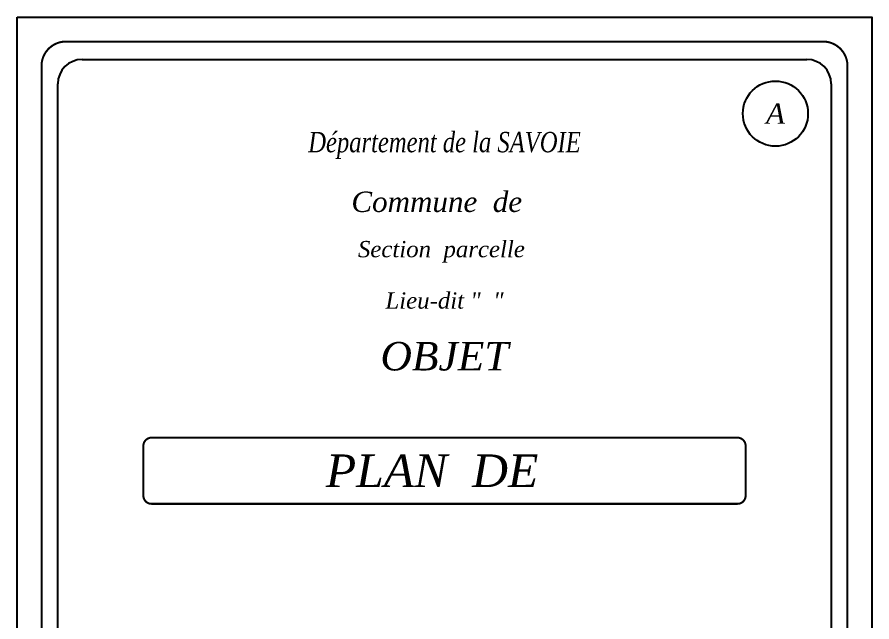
# Model space of a CAD drawing. Header units: millimetres. Extents: x -1573 to 210, y -360 to 557.
# Drawn here: x -1177.3 to -967.3, y -211.5 to -63 of the extents above; entities that cross this region are included whole.
import ezdxf
from ezdxf.enums import TextEntityAlignment as Align

# ---------------------------------------------------------------- set-up
doc = ezdxf.new("R2010")
doc.units = ezdxf.units.MM
doc.header["$LTSCALE"] = 2
doc.layers.add('Titre', color=7, linetype='Continuous')
doc.styles.add('CARTOUCHE', font='timesi.ttf', dxfattribs={"height": 1})

msp = doc.modelspace()

# ---------------------------------------------------------------- linework, layer by layer
at = {"layer": 'Titre'}
for p, q in [((-1161.257, -73.391), (-983.257, -73.391)), ((-1167.257, -296.556), (-1167.257, -79.391)), ((-977.257, -79.391), (-977.257, -296.556))]:
    msp.add_line(p, q, dxfattribs=at)
msp.add_lwpolyline([(-1177.257, -62.991), (-967.257, -62.991), (-967.257, -359.991), (-1177.257, -359.991), (-1177.257, -62.991)], dxfattribs=at)
at = {"layer": 'Titre', "const_width": 0.5}
for points in [[(-1165.257, -68.991), (-979.257, -68.991, -0.4142136), (-973.257, -74.991), (-973.257, -347.991, -0.4142136), (-979.257, -353.991), (-1165.257, -353.991, -0.4142136), (-1171.257, -347.991), (-1171.257, -74.991, -0.4142136)], [(-1144.231, -166.257), (-1000.283, -166.257, -0.4142136), (-998.283, -168.257), (-998.283, -180.501, -0.4142136), (-1000.283, -182.501), (-1144.231, -182.501, -0.4142136), (-1146.231, -180.501), (-1146.231, -168.257, -0.4142136)]]:
    msp.add_lwpolyline(points, format="xyb", close=True, dxfattribs=at)
at = {"layer": 'Titre'}
msp.add_circle((-990.957, -86.691), 8, dxfattribs=at)
for centre, start, end in [((-1161.257, -79.391), 90, 180), ((-983.257, -79.391), 0, 90)]:
    msp.add_arc(centre, 6, start, end, dxfattribs=at)

# ---------------------------------------------------------------- texts
at = {"layer": 'Titre', "style": 'CARTOUCHE'}
for s, height, width, p in [('A', 5, 1.01, (-990.957, -86.691)), ('Département de la SAVOIE', 5, 0.8, (-1072.257, -93.681)), ('Commune  de  ', 5, 1.01, (-1072.257, -108.341)), ('OBJET', 7, 1.01, (-1072.257, -146.249)), ('PLAN  DE  ', 8, 1.01, (-1072.257, -174.379))]:
    msp.add_text(s, height=height, rotation=360, dxfattribs=dict(at, width=width)).set_placement(p, align=Align.MIDDLE_CENTER)
at = {"layer": 'Titre', "style": 'CARTOUCHE', "width": 1.01}
for s, p in [('Section  parcelle ', (-1072.257, -120.491)), ('Lieu-dit "  "', (-1072.257, -132.493))]:
    msp.add_text(s, height=4, rotation=0.00004, dxfattribs=at).set_placement(p, align=Align.MIDDLE)

doc.saveas('drawing.dxf')
